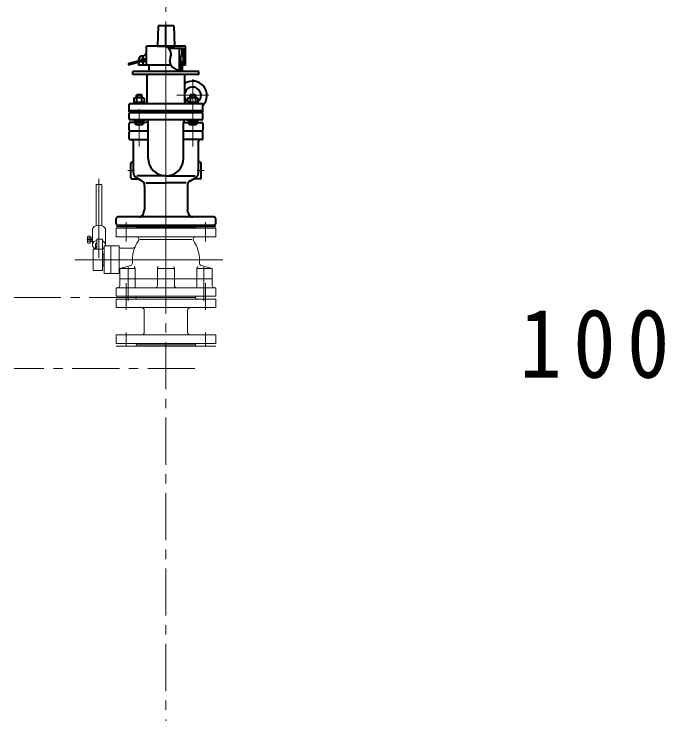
# Model space of a CAD drawing. Units: millimetres at full size, sheet at 1:20; details may follow other scales. Extents: x -5817 to 7940, y -3160 to 3160.
# Drawn here: x 6561 to 7940, y -1727 to -228 of the extents above; entities that cross this region are included whole.
import ezdxf

# ---------------------------------------------------------------- set-up
doc = ezdxf.new("R2010")
doc.units = ezdxf.units.MM
doc.header["$LTSCALE"] = 20
doc.linetypes.add('CHAIN1', pattern=[8, 5, -1, 1, -1])
for name, color, linetype, lineweight in [('0-7_TEMP01', 3, 'Continuous', 18), ('0-B_消火栓', 2, 'Continuous', 40), ('1-3_補修弁', 7, 'Continuous', 9), ('1-B_1B', 7, 'Continuous', 9)]:
    doc.layers.add(name, color=color, linetype=linetype, lineweight=lineweight)
doc.styles.add('ＭＳ ゴシック', font='')
doc.styles.get('ＭＳ ゴシック').set_extended_font_data('MS Gothic')

msp = doc.modelspace()

# ---------------------------------------------------------------- linework, layer by layer
at = {"layer": '0-7_TEMP01', "color": 4, "linetype": 'CHAIN1', "lineweight": 9}
for p, q in [((6882.38, 2596.26), (6882.38, -1726.85)), ((6819.88, -829.52), (6560.61, -829.52)), ((6943.84, -979.52), (6560.61, -979.52))]:
    msp.add_line(p, q, dxfattribs=at)
at = {"layer": '0-7_TEMP01'}
for p, q in [((6882.38, -679.52), (6882.38, -253.52)), ((6939.23, -366.34), (6939.23, -508.85)), ((6972.95, -400.47), (6905.81, -400.47)), ((6825.38, -430.01), (6825.38, -508.85)), ((6801.69, -560.21), (6816.06, -560.21)), ((6963.08, -560.21), (6948.7, -560.21)), ((6740.38, -744.96), (6740.38, -577.77)), ((6798.38, -710.52), (6798.38, -669.52)), ((6882.38, -665.63), (6882.38, -849.68)), ((6966.38, -669.52), (6966.38, -710.52)), ((6776.88, -679.52), (6987.88, -679.52)), ((6715.02, -706.38), (6726.38, -706.38)), ((7002.88, -749.52), (6688.99, -749.52)), ((6802.38, -836.52), (6802.38, -765.21)), ((6962.38, -836.52), (6962.38, -765.21)), ((6798.38, -836.52), (6798.38, -798.52)), ((6966.38, -836.52), (6966.38, -798.52)), ((6798.38, -827.52), (6798.38, -855.52)), ((6966.38, -827.52), (6966.38, -855.52)), ((6798.38, -931.52), (6798.38, -903.52)), ((6966.38, -931.52), (6966.38, -903.52))]:
    msp.add_line(p, q, dxfattribs=at)
at = {"layer": '0-B_消火栓'}
for p, q in [((6865.63, -253.52), (6864.31, -296.61)), ((6899.13, -253.52), (6865.63, -253.52)), ((6882.38, -296.52), (6882.38, -253.52)), ((6899.13, -253.52), (6900.46, -296.61)), ((6899.13, -253.52), (6900.46, -296.61)), ((6923.88, -296.61), (6840.88, -296.61)), ((6840.88, -336.61), (6840.88, -296.61)), ((6864.31, -296.52), (6900.46, -296.52)), ((6923.88, -336.61), (6923.88, -296.61)), ((6919.88, -301.61), (6888.34, -301.61)), ((6910.88, -347.58), (6910.88, -301.61)), ((6916.43, -301.61), (6916.63, -301.81)), ((6916.63, -316.91), (6916.63, -301.81)), ((6919.88, -336.61), (6919.88, -301.61)), ((6835.51, -326.17), (6802.01, -335.15)), ((6831.08, -325.8), (6803.81, -333.11)), ((6831.86, -328.7), (6804.58, -336.01)), ((6823.88, -326.61), (6823.88, -327.73)), ((6842.71, -326.61), (6825.11, -326.61)), ((6833.88, -334.47), (6833.88, -318.75)), ((6914.13, -348), (6914.13, -317.11)), ((6916.43, -317.11), (6914.13, -317.11)), ((6916.63, -316.91), (6916.43, -317.11)), ((6823.88, -330.84), (6823.88, -336.61)), ((6893.03, -336.61), (6823.88, -336.61)), ((6847.13, -350.11), (6847.13, -336.61)), ((6917.63, -330.11), (6914.13, -330.11)), ((6917.63, -350.11), (6917.63, -330.11)), ((6917.63, -350.11), (6917.63, -336.61)), ((6923.88, -336.61), (6917.63, -336.61)), ((6952.38, -350.11), (6812.38, -350.11)), ((6812.38, -356.11), (6812.38, -350.11)), ((6952.38, -356.11), (6812.38, -356.11)), ((6842.38, -415.3), (6842.38, -358.11)), ((6922.38, -415.3), (6922.38, -358.1)), ((6952.38, -356.11), (6952.38, -350.11)), ((6819.38, -400.8), (6819.38, -405.8)), ((6820.38, -399.8), (6820.38, -405.8)), ((6830.38, -399.8), (6820.38, -399.8)), ((6830.38, -399.8), (6830.38, -405.8)), ((6831.38, -400.8), (6830.38, -399.8)), ((6831.38, -400.8), (6831.38, -405.8)), ((6933.22, -400.8), (6933.22, -405.8)), ((6934.22, -399.8), (6934.22, -405.8)), ((6944.22, -399.8), (6934.22, -399.8)), ((6944.22, -399.8), (6944.22, -405.8)), ((6945.22, -400.8), (6944.22, -399.8)), ((6945.22, -400.8), (6945.22, -405.8)), ((6958.23, -418.3), (6806.38, -418.3)), ((6814.43, -406.6), (6814.43, -415)), ((6835.88, -415.8), (6814.88, -415.8)), ((6814.88, -415.8), (6814.88, -418.3)), ((6833.6, -405.8), (6817.17, -405.8)), ((6819.91, -406.6), (6819.91, -415)), ((6830.86, -406.6), (6830.86, -415)), ((6835.88, -415.8), (6835.88, -418.3)), ((6836.33, -406.6), (6836.33, -415)), ((6928.27, -406.6), (6928.27, -415)), ((6949.72, -415.8), (6928.72, -415.8)), ((6928.72, -415.8), (6928.72, -418.3)), ((6947.44, -405.8), (6931.01, -405.8)), ((6933.75, -406.6), (6933.75, -415)), ((6944.7, -406.6), (6944.7, -415)), ((6949.72, -415.8), (6949.72, -418.3)), ((6950.17, -406.6), (6950.17, -415)), ((6804.38, -435.3), (6804.38, -420.3)), ((6958.23, -433.3), (6806.38, -433.3)), ((6819.38, -437.3), (6819.38, -433.3)), ((6831.38, -437.3), (6831.38, -433.3)), ((6933.22, -437.3), (6933.22, -433.3)), ((6945.22, -437.3), (6945.22, -433.3)), ((6960.23, -435.3), (6960.23, -420.3)), ((6804.38, -450.3), (6804.38, -439.3)), ((6806.38, -437.3), (6958.23, -437.3)), ((6960.23, -450.3), (6960.23, -439.3)), ((6804.38, -474.47), (6804.38, -460.47)), ((6958.23, -452.3), (6806.38, -452.3)), ((6844.88, -458.47), (6806.38, -458.47)), ((6814.88, -452.3), (6814.88, -454.8)), ((6835.88, -454.8), (6814.88, -454.8)), ((6816.88, -454.8), (6816.88, -462)), ((6831.76, -462.8), (6819.01, -462.8)), ((6821.13, -454.8), (6821.13, -462)), ((6829.63, -454.8), (6829.63, -462)), ((6833.88, -454.8), (6833.88, -462)), ((6835.88, -452.3), (6835.88, -454.8)), ((6844.88, -534.2), (6844.88, -457.3)), ((6919.88, -534.03), (6919.88, -457.3)), ((6919.88, -458.47), (6958.23, -458.47)), ((6928.72, -452.3), (6928.72, -454.8)), ((6949.72, -454.8), (6928.72, -454.8)), ((6930.72, -454.8), (6930.72, -462)), ((6945.6, -462.8), (6932.85, -462.8)), ((6934.97, -454.8), (6934.97, -462)), ((6943.47, -454.8), (6943.47, -462)), ((6947.72, -454.8), (6947.72, -462)), ((6949.72, -452.3), (6949.72, -454.8)), ((6960.23, -460.47), (6960.23, -474.47)), ((6804.54, -492.47), (6804.54, -478.47)), ((6844.88, -476.47), (6806.38, -476.47)), ((6958.23, -476.47), (6919.88, -476.47)), ((6960.23, -492.47), (6960.23, -478.47)), ((6806.54, -494.47), (6844.88, -494.47)), ((6958.23, -494.47), (6919.88, -494.47)), ((6813.38, -564.89), (6813.38, -497.47)), ((6951.38, -564.89), (6951.38, -497.47)), ((6807.88, -575.71), (6807.88, -544.71)), ((6955.38, -542.71), (6954.88, -542.71)), ((6956.88, -575.71), (6956.88, -544.71)), ((6809.88, -577.71), (6823.02, -577.71)), ((6821.32, -576.11), (6819.12, -574.84)), ((6882.38, -571.53), (6820.45, -571.53)), ((6831.92, -582.24), (6821.32, -576.11)), ((6882.38, -571.53), (6944.32, -571.53)), ((6932.84, -582.24), (6943.45, -576.11)), ((6954.88, -577.71), (6941.75, -577.71)), ((6943.45, -576.11), (6945.65, -574.84)), ((6836.7, -593.03), (6836.7, -643.33)), ((6839.67, -585.89), (6882.38, -585.89)), ((6925.09, -585.89), (6882.38, -585.89)), ((6928.07, -593.03), (6928.07, -643.33)), ((6835.1, -650.65), (6836.7, -643.33)), ((6929.67, -650.65), (6928.07, -643.33)), ((6983.88, -658.52), (6780.87, -658.52)), ((6776.88, -672.52), (6776.88, -662.31)), ((6987.88, -672.52), (6987.88, -662.52)), ((6983.88, -676.52), (6780.88, -676.52)), ((6944.88, -679.52), (6819.88, -679.52))]:
    msp.add_line(p, q, dxfattribs=at)
for points in [[(6831.38, -400.8), (6819.38, -400.8), (6820.38, -399.8)], [(6945.22, -400.8), (6933.22, -400.8), (6934.22, -399.8)]]:
    msp.add_lwpolyline(points, dxfattribs=at)
for centre, radius, start, end in [((6870.17, -317.2), 23.95, 37.40602, 59.32744), ((6832.88, -308.63), 8, 273.185, 0), ((6873.63, -314.94), 19.82, 11.82989, 38.28191), ((6874.05, -313.49), 19.16, 340.48938, 7.85099), ((6833.88, -326.61), 10, 93.185, 180), ((6833.88, -326.61), 4, 217.024, 172.976), ((6831.47, -327.25), 1.5, 285, 105), ((6923.9, -331.16), 33.73, 160.48927, 176.02855), ((6904.32, -328.23), 14.07, 182.40834, 219.66809), ((6804.19, -334.56), 1.5, 105, 285), ((6914.73, -320.38), 27.11, 218.39583, 237.7464), ((6916.54, -318.24), 29.89, 237.00635, 254.54625), ((6844.38, -358.11), 2, 90, 180), ((6916.64, -316.97), 31.14, 254.99564, 271.83385), ((6920.38, -358.11), 2, 0, 90), ((6939.23, -400.47), 30, 314.427, 124.152), ((6939.23, -400.47), 17.5, 308.734, 164.233), ((6806.38, -420.3), 2, 90, 180), ((6817.17, -410.88), 5.08, 57.419, 122.581), ((6817.17, -410.72), 5.08, 237.419, 302.581), ((6825.38, -424.93), 19.14, 73.374, 106.626), ((6825.38, -396.66), 19.14, 253.374, 286.626), ((6833.6, -410.88), 5.08, 57.419, 122.581), ((6833.6, -410.72), 5.08, 237.419, 302.581), ((6839.38, -415.3), 3, 270, 0), ((6925.38, -415.3), 3, 180, 270), ((6939.23, -400.47), 17.5, 195.767, 231.265), ((6931.01, -410.88), 5.08, 57.419, 122.581), ((6931.01, -410.72), 5.08, 237.419, 302.581), ((6939.22, -424.93), 19.14, 73.374, 106.626), ((6939.22, -396.66), 19.14, 253.374, 286.626), ((6947.44, -410.88), 5.08, 57.419, 122.581), ((6947.44, -410.72), 5.08, 237.419, 302.581), ((6958.23, -420.3), 2, 0, 90), ((6806.38, -431.3), 2, 180, 270), ((6958.23, -431.3), 2, 270, 0), ((6806.38, -435.3), 2, 180, 270), ((6806.38, -439.3), 2, 90, 180), ((6958.23, -435.3), 2, 270, 0), ((6958.23, -439.3), 2, 0, 90), ((6806.38, -450.3), 2, 180, 270), ((6806.38, -460.47), 2, 90, 180), ((6819.01, -459.58), 3.22, 228.74, 311.26), ((6825.38, -451.11), 11.69, 248.679, 291.321), ((6831.76, -459.58), 3.22, 228.74, 311.26), ((6839.88, -457.3), 5, 0, 90), ((6924.88, -457.3), 5, 90, 180), ((6932.85, -459.58), 3.22, 228.74, 311.26), ((6939.22, -451.11), 11.69, 248.679, 291.321), ((6945.6, -459.58), 3.22, 228.74, 311.26), ((6958.23, -450.3), 2, 270, 0), ((6958.23, -460.47), 2, 0, 90), ((6806.38, -474.47), 2, 180, 270), ((6806.54, -478.47), 2, 90, 180), ((6958.23, -474.47), 2, 270, 0), ((6958.23, -478.47), 2, 0, 90), ((6806.54, -492.47), 2, 180, 270), ((6810.38, -497.47), 3, 0, 90), ((6954.38, -497.47), 3, 90, 180), ((6958.23, -492.47), 2, 270, 0), ((6809.38, -538.71), 4, 270, 0), ((6882.38, -534.03), 37.5, 180, 0), ((6955.38, -538.71), 4, 180, 270), ((6809.88, -544.71), 2, 90, 180), ((6954.88, -544.71), 2, 0, 90), ((6824.88, -564.89), 11.5, 180, 240), ((6939.88, -564.89), 11.5, 300, 0), ((6809.88, -575.71), 2, 180, 270), ((6826.92, -590.9), 10, 347.697, 60), ((6937.84, -590.9), 10, 120, 192.303), ((6954.88, -575.71), 2, 270, 0), ((6780.88, -662.52), 4, 90, 180), ((6825.33, -648.52), 10, 270, 347.697), ((6939.44, -648.52), 10, 192.303, 270), ((6983.88, -662.52), 4, 0, 90), ((6780.88, -672.52), 4, 180, 270), ((6983.88, -672.52), 4, 270, 0), ((6816.88, -679.52), 3, 0, 90), ((6947.88, -679.52), 3, 90, 180)]:
    msp.add_arc(centre, radius, start, end, dxfattribs=at)
at = {"layer": '1-3_補修弁'}
for p, q in [((6734.38, -590.85), (6734.38, -676.93)), ((6745.38, -589.85), (6735.38, -589.85)), ((6746.38, -590.85), (6746.38, -676.93)), ((6726.38, -717.7), (6726.38, -685.88)), ((6754.38, -717.7), (6754.38, -685.88)), ((6776.88, -682.52), (6987.88, -682.52)), ((6776.88, -700.52), (6776.88, -682.52)), ((6819.88, -679.52), (6944.88, -679.52)), ((6987.88, -682.52), (6987.88, -700.52)), ((6716.38, -700.76), (6716.38, -712)), ((6716.96, -702.63), (6721.88, -702.63)), ((6716.98, -698.88), (6721.88, -698.88)), ((6721.88, -698.88), (6721.88, -713.89)), ((6726.38, -702.38), (6721.88, -702.38)), ((6721.88, -703.38), (6726.38, -703.38)), ((6987.88, -700.52), (6776.88, -700.52)), ((6716.96, -710.13), (6721.88, -710.13)), ((6721.88, -713.89), (6716.98, -713.89)), ((6721.88, -709.38), (6726.38, -709.38)), ((6721.88, -710.38), (6726.38, -710.38)), ((6732.88, -717.7), (6732.88, -724.62)), ((6747.88, -705.85), (6735.88, -705.85)), ((6735.88, -727.02), (6735.88, -705.85)), ((6747.88, -705.85), (6747.88, -772.02)), ((6827.38, -706.09), (6937.38, -706.09)), ((6747.88, -727.02), (6727.88, -727.02)), ((6727.88, -727.02), (6727.88, -772.02)), ((6751.38, -719.52), (6751.38, -778.52)), ((6751.38, -719.52), (6783.38, -719.52)), ((6765.38, -778.52), (6765.38, -719.52)), ((6783.38, -778.52), (6783.38, -719.52)), ((6786.38, -724.52), (6812.55, -724.52)), ((6748.38, -737.02), (6748.38, -762.02)), ((6748.38, -762.02), (6747.88, -761.52)), ((6748.38, -762.02), (6751.38, -762.02)), ((6811.38, -756.44), (6811.38, -749.52)), ((6953.38, -756.44), (6953.38, -749.52)), ((6957.09, -761.27), (6980.38, -767.52)), ((6727.88, -772.02), (6747.88, -772.02)), ((6751.38, -778.52), (6784.38, -778.52)), ((6784.38, -767.52), (6784.38, -803.52)), ((6816.81, -767.52), (6816.81, -808.52)), ((6864.38, -767.52), (6900.38, -767.52)), ((6864.38, -803.52), (6864.38, -767.52)), ((6900.38, -803.52), (6900.38, -767.52)), ((6947.95, -767.52), (6980.38, -767.52)), ((6947.95, -767.52), (6947.95, -808.52)), ((6980.38, -803.52), (6980.38, -767.52)), ((6784.38, -789.52), (6980.38, -789.52)), ((6987.88, -808.52), (6776.88, -808.52)), ((6776.88, -826.52), (6776.88, -808.52)), ((6987.88, -826.52), (6987.88, -808.52)), ((6987.88, -826.52), (6776.88, -826.52)), ((6987.88, -832.52), (6776.88, -832.52)), ((6776.88, -832.52), (6776.88, -850.52)), ((6944.88, -829.52), (6819.88, -829.52)), ((6944.88, -829.52), (6819.88, -829.52)), ((6987.88, -850.52), (6987.88, -832.52)), ((6776.88, -850.52), (6987.88, -850.52)), ((6776.88, -908.52), (6987.88, -908.52)), ((6776.88, -926.52), (6776.88, -908.52)), ((6987.88, -908.52), (6987.88, -926.52)), ((6987.88, -926.52), (6776.88, -926.52)), ((6987.88, -932.52), (6776.88, -932.52)), ((6944.88, -929.52), (6819.88, -929.52)), ((6944.88, -929.52), (6819.88, -929.52))]:
    msp.add_line(p, q, dxfattribs=at)
for points in [[(6747.88, -737.52), (6748.38, -737.02), (6751.38, -737.02)], [(6807.67, -761.27), (6784.38, -767.52), (6816.81, -767.52)]]:
    msp.add_lwpolyline(points, dxfattribs=at)
for centre, radius, start, end in [((6735.38, -590.85), 1, 90, 180), ((6745.38, -590.85), 1, 0, 90), ((6734.03, -685.97), 7.64, 143.77013, 179.30664), ((6736.69, -687.83), 10.9, 124.74801, 144.15638), ((6739.01, -691.12), 14.93, 109.14369, 124.86798), ((6740.32, -694.88), 18.91, 89.81124, 109.14224), ((6740.44, -694.88), 18.91, 70.85776, 90.18876), ((6741.75, -691.12), 14.93, 55.13203, 70.85632), ((6744.07, -687.83), 10.9, 35.84361, 55.25198), ((6746.73, -685.97), 7.64, 0.69337, 36.22988), ((6816.88, -679.52), 3, 270, 0), ((6947.88, -679.52), 3, 180, 270), ((6719.67, -700.76), 3.29, 144.992, 214.565), ((6728.8, -706.38), 12.42, 162.412, 197.588), ((6819.3, -706.09), 5.58, 325.458, 90), ((6945.46, -706.09), 5.58, 90, 214.542), ((6719.67, -712), 3.29, 145.435, 215.008), ((6734.03, -717.79), 7.64, 143.77013, 179.30664), ((6734.03, -717.6), 7.64, 180.69336, 216.22986), ((6736.69, -719.65), 10.9, 124.74801, 144.15638), ((6739.01, -722.94), 14.93, 109.14369, 124.86798), ((6736.98, -717.75), 4.09, 143.77013, 179.30664), ((6738.4, -718.74), 5.84, 124.74801, 144.15638), ((6737.8, -718.07), 9.94, 101.14176, 111.74811), ((6738.32, -718.33), 5.45, 116.55794, 126.4811), ((6744.16, -718.7), 10.08, 52.6097, 68.33399), ((6744.07, -719.65), 10.9, 35.84361, 55.25198), ((6746.73, -717.79), 7.64, 0.69337, 36.22988), ((6747.28, -717.69), 7.11, 345.10914, 359.9527), ((6882.38, -749.52), 71, 145.458, 180), ((6882.38, -749.52), 71, 0, 34.542), ((6736.69, -715.74), 10.9, 215.84364, 235.252), ((6737.31, -715.52), 11.45, 233.33203, 249.05632), ((6736.98, -724.67), 4.09, 143.77014, 179.30665), ((6736.98, -724.57), 4.09, 180.69336, 216.22987), ((6738.4, -725.66), 5.84, 124.74799, 144.15636), ((6733.76, -726.95), 0.095, 205.74959, 225.15795), ((6738.32, -725.25), 5.45, 116.55799, 126.48115), ((6742.07, -713.01), 14.29, 293.98821, 305.06814), ((6748.27, -721.04), 4.17, 298.82431, 318.23267), ((6786.38, -721.52), 3, 180, 270), ((6812.55, -719.52), 5, 270, 336.75), ((6806.38, -756.44), 5, 285, 0), ((6811.81, -767.52), 5, 0, 47.288), ((6869.38, -767.52), 5, 132.712, 180), ((6895.38, -767.52), 5, 0, 47.288), ((6952.95, -767.52), 5, 132.712, 180), ((6958.38, -756.44), 5, 180, 255), ((6779.38, -803.52), 5, 270, 0), ((6859.38, -803.52), 5, 270, 0), ((6905.38, -803.52), 5, 180, 270), ((6985.38, -803.52), 5, 180, 270), ((6816.88, -829.52), 3, 0, 90), ((6816.88, -829.52), 3, 270, 0), ((6947.88, -829.52), 3, 90, 180), ((6947.88, -829.52), 3, 180, 270), ((6830.38, -856.52), 6, 360, 90), ((6934.38, -856.52), 6, 90, 180), ((6830.38, -902.52), 6, 270, 0), ((6934.38, -902.52), 6, 180, 270), ((6816.88, -929.52), 3, 0, 90), ((6947.88, -929.52), 3, 90, 180), ((6816.88, -929.52), 3, 270, 0), ((6947.88, -929.52), 3, 180, 270)]:
    msp.add_arc(centre, radius, start, end, dxfattribs=at)
at = {"layer": '1-B_1B'}
for p, q in [((6836.38, -902.52), (6836.38, -856.52)), ((6928.38, -902.52), (6928.38, -856.52))]:
    msp.add_line(p, q, dxfattribs=at)

# ---------------------------------------------------------------- texts
at = {"layer": '1-B_1B', "insert": (7631.69, -1001.79), "char_height": 146.6, "attachment_point": 7, "style": 'ＭＳ ゴシック'}
msp.add_mtext('\\T1.27;\\W0.9;100', dxfattribs=at)

doc.saveas('drawing.dxf')
